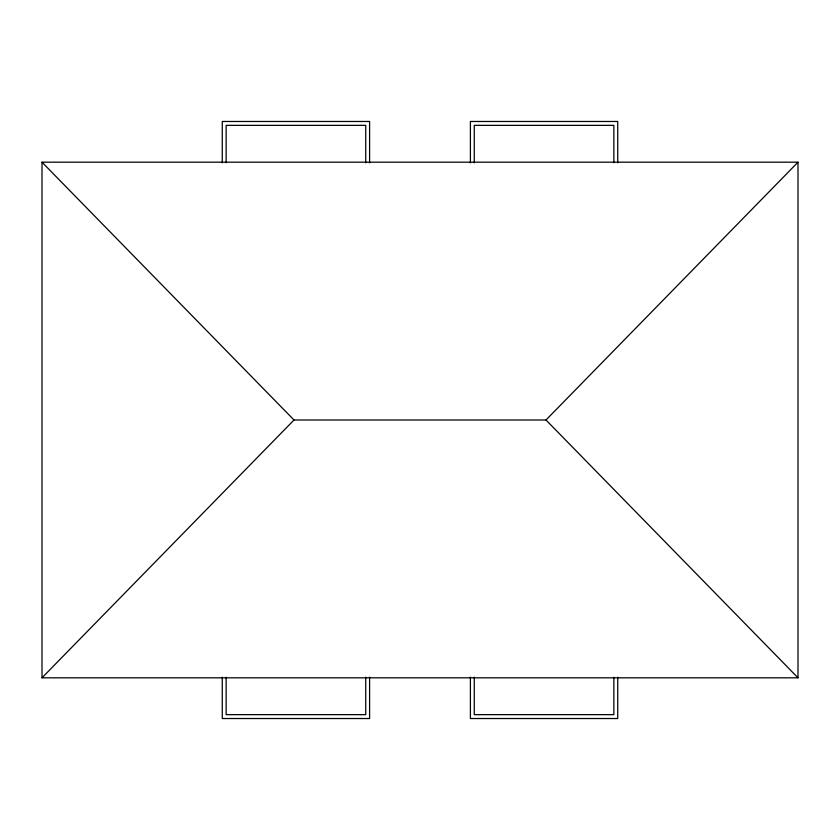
<?xml version="1.0" encoding="UTF-8"?>
<svg xmlns="http://www.w3.org/2000/svg" width="840" height="840" viewBox="0 0 840 840"><rect width="100%" height="100%" fill="white"/><g stroke="black" fill="none" stroke-linecap="round" stroke-linejoin="round"><path stroke-width="1.26" d="M42 677.817L294 420L546 420L798 677.817L42 677.817L42 162.183L798 162.183L798 677.817M546 420L798 162.183M42 162.183L294 420M617.726 162.834L617.726 121.475L470.4 121.475L470.4 162.834M617.726 677.166L617.726 718.525L470.4 718.525L470.4 677.166M613.851 162.834L613.851 125.349L474.275 125.349L474.275 162.834M613.851 677.166L613.851 714.651L474.275 714.651L474.275 677.166M369.6 162.834L369.6 121.475L222.275 121.475L222.275 162.834M369.6 677.166L369.6 718.525L222.275 718.525L222.275 677.166M365.726 162.834L365.726 125.349L226.149 125.349L226.149 162.834M365.726 677.166L365.726 714.651L226.149 714.651L226.149 677.166"/></g></svg>
